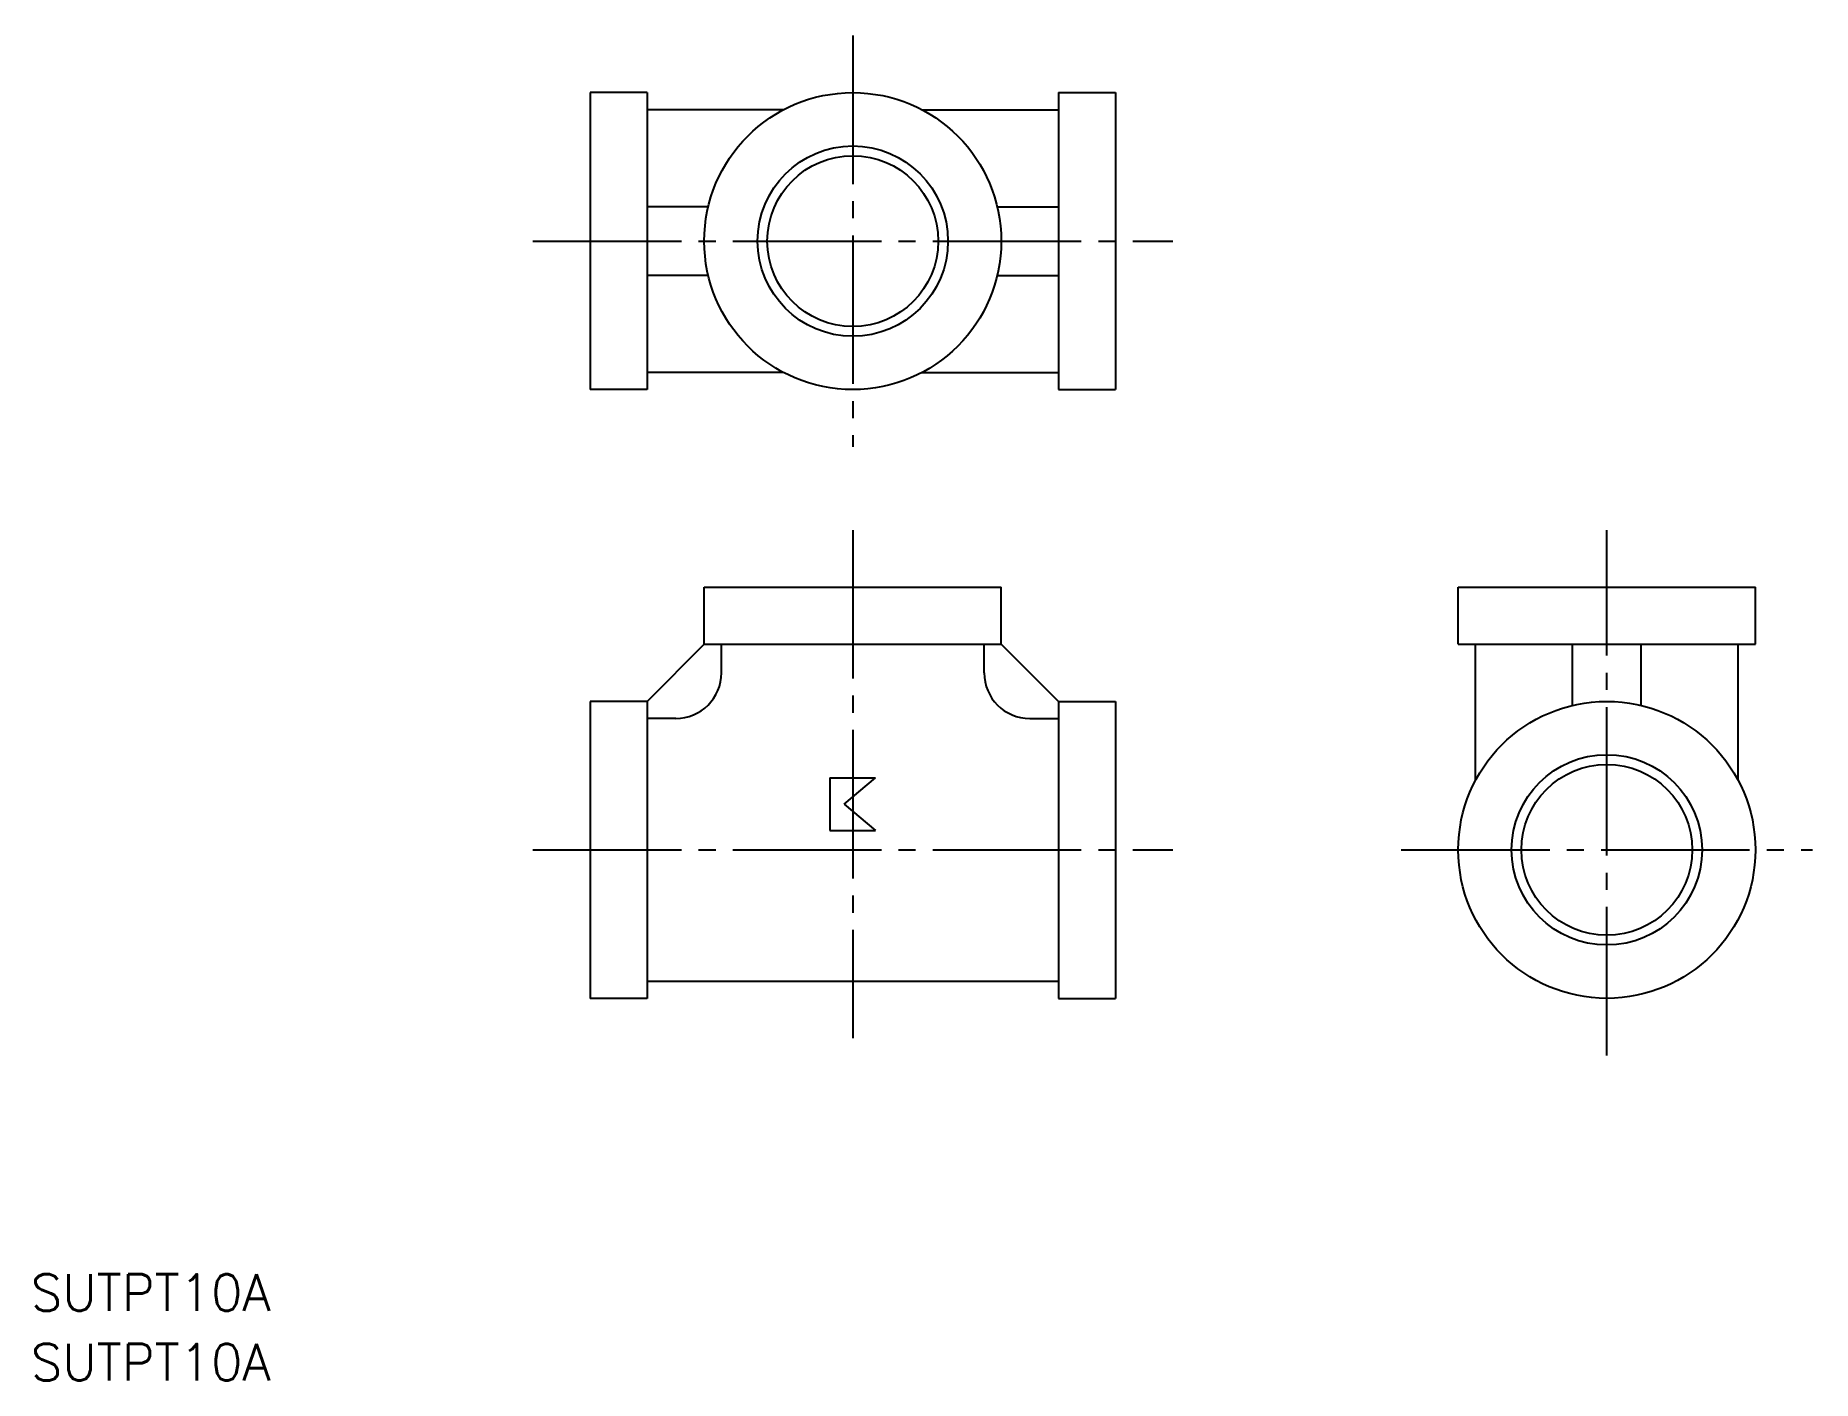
# Model space of a CAD drawing. Extents: x 47 to 203, y 151 to 269.
import ezdxf

# ---------------------------------------------------------------- set-up
doc = ezdxf.new("R2010")
doc.units = 0
doc.linetypes.add('CENTER', pattern=[17.5, 13, -1.5, 1.5, -1.5])
doc.layers.get('0').update_dxf_attribs({"linetype": 'CONTINUOUS'})
doc.layers.add('CENTER', color=1, linetype='CENTER')
doc.styles.get("Standard").update_dxf_attribs({"font": 'txt.shx', "bigfont": '@extfont2.shx'})

msp = doc.modelspace()

# ---------------------------------------------------------------- linework, layer by layer
at = {"color": 7, "linetype": 'CONTINUOUS'}
for p, q in [((95.67, 263.63), (95.67, 237.63)), ((100.67, 263.63), (95.67, 263.63)), ((100.67, 263.63), (100.67, 237.63)), ((136.67, 263.63), (136.67, 237.63)), ((136.67, 263.63), (141.67, 263.63)), ((141.67, 263.63), (141.67, 237.63)), ((112.61, 262.13), (100.67, 262.13)), ((124.73, 262.13), (136.67, 262.13)), ((106.02, 253.63), (100.67, 253.63)), ((131.32, 253.63), (136.67, 253.63)), ((106.02, 247.63), (100.67, 247.63)), ((131.32, 247.63), (136.67, 247.63)), ((112.61, 239.13), (100.67, 239.13)), ((124.73, 239.13), (136.67, 239.13)), ((100.67, 237.63), (95.67, 237.63)), ((136.67, 237.63), (141.67, 237.63)), ((105.67, 220.34), (131.67, 220.34)), ((105.67, 215.34), (105.67, 220.34)), ((131.67, 215.34), (131.67, 220.34)), ((171.67, 220.34), (197.67, 220.34)), ((171.67, 215.34), (171.67, 220.34)), ((197.67, 215.34), (197.67, 220.34)), ((105.67, 215.34), (100.67, 210.34)), ((105.67, 215.34), (131.67, 215.34)), ((107.17, 212.84), (107.17, 215.34)), ((130.17, 212.84), (130.17, 215.34)), ((131.67, 215.34), (136.67, 210.34)), ((171.67, 215.34), (197.67, 215.34)), ((173.17, 203.4), (173.17, 215.34)), ((181.67, 209.99), (181.67, 215.34)), ((187.67, 209.99), (187.67, 215.34)), ((196.17, 203.4), (196.17, 215.34)), ((95.67, 210.34), (95.67, 184.34)), ((100.67, 210.34), (95.67, 210.34)), ((100.67, 210.34), (100.67, 184.34)), ((136.67, 210.34), (136.67, 184.34)), ((136.67, 210.34), (141.67, 210.34)), ((141.67, 210.34), (141.67, 184.34)), ((103.17, 208.84), (100.67, 208.84)), ((134.17, 208.84), (136.67, 208.84)), ((116.67, 203.64), (120.67, 203.64)), ((116.67, 203.64), (116.67, 199.04)), ((117.93, 201.34), (120.67, 203.64)), ((117.93, 201.34), (120.67, 199.04)), ((116.67, 199.04), (120.67, 199.04)), ((100.67, 185.84), (136.67, 185.84)), ((100.67, 184.34), (95.67, 184.34)), ((136.67, 184.34), (141.67, 184.34))]:
    msp.add_line(p, q, dxfattribs=at)
for centre, radius in [((118.67, 250.63), 13), ((118.67, 250.63), 8.33), ((118.67, 250.63), 7.48), ((184.67, 197.34), 13), ((184.67, 197.34), 8.33), ((184.67, 197.34), 7.48)]:
    msp.add_circle(centre, radius, dxfattribs=at)
for centre, start, end in [((103.17, 212.84), 270, 360), ((134.17, 212.84), 180, 270)]:
    msp.add_arc(centre, 4, start, end, dxfattribs=at)
at = {"layer": 'CENTER', "color": 1, "linetype": 'CENTER'}
for p, q in [((118.67, 268.63), (118.67, 232.63)), ((90.67, 250.63), (146.67, 250.63)), ((118.67, 225.34), (118.67, 180.84)), ((184.67, 179.34), (184.67, 225.34)), ((90.67, 197.34), (146.67, 197.34)), ((166.67, 197.34), (202.67, 197.34))]:
    msp.add_line(p, q, dxfattribs=at)

# ---------------------------------------------------------------- texts
at = {"color": 7, "linetype": 'CONTINUOUS'}
for p in [(46.73, 156.98), (46.73, 150.89)]:
    msp.add_text('SUTPT10A', height=3.2, dxfattribs=at).set_placement(p)

doc.saveas('drawing.dxf')
